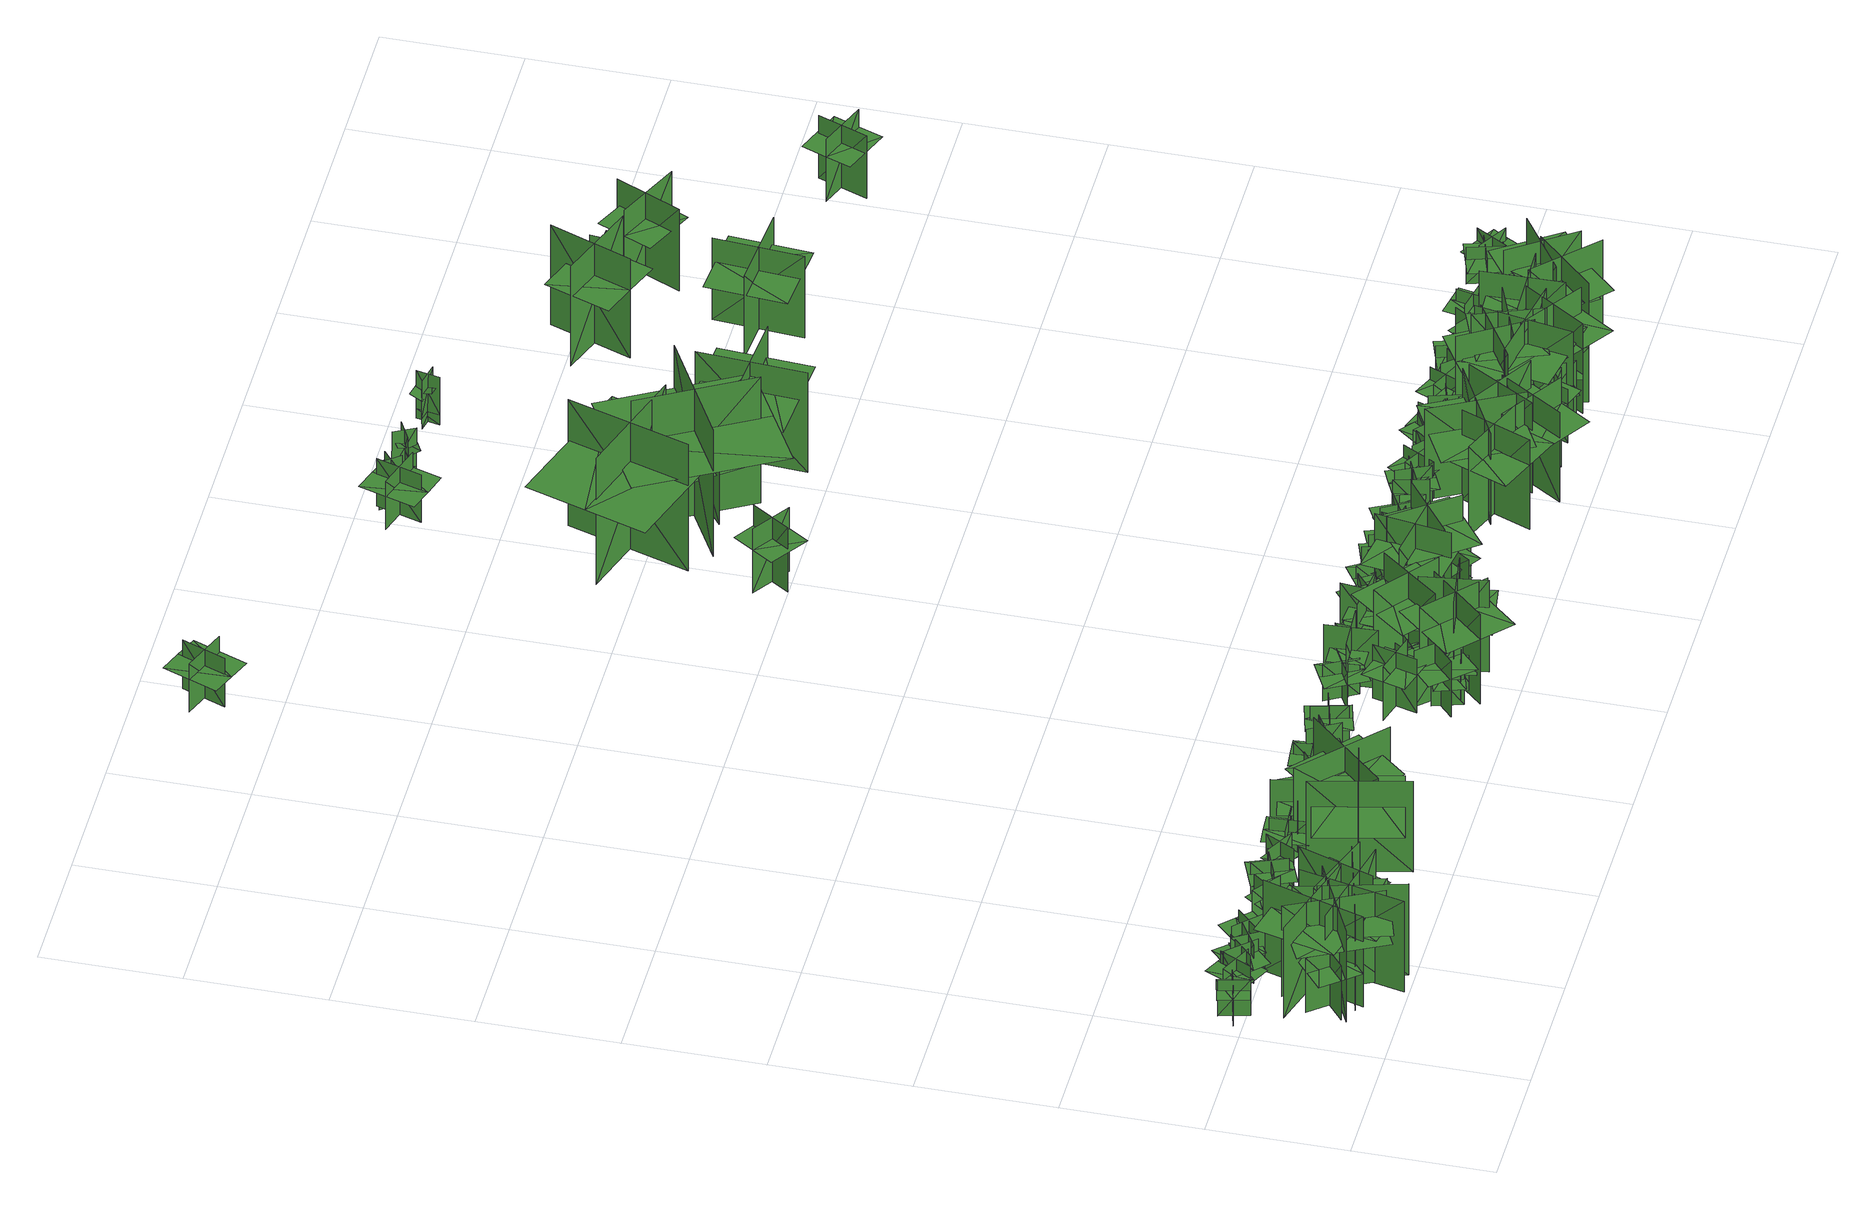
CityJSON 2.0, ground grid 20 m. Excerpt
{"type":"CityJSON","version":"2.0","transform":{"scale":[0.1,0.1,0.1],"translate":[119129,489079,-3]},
"CityObjects":{
"tree1":{"type":"SolitaryVegetationObject","geometry":[{"type":"MultiSurface","lod":"1","boundaries":[[[0,1,2]],[[0,2,3]],[[4,5,6]],[[4,6,7]],[[8,9,10]],[[8,10,11]],[[8,11,12]],[[8,12,13]]]}]},
"tree2":{"type":"SolitaryVegetationObject","geometry":[{"type":"MultiSurface","lod":"1","boundaries":[[[14,15,16]],[[14,16,17]],[[18,19,20]],[[18,20,21]],[[22,23,24]],[[22,24,25]],[[22,25,26]],[[22,26,27]]]}]},
"tree3":{"type":"SolitaryVegetationObject","geometry":[{"type":"MultiSurface","lod":"1","boundaries":[[[28,29,30]],[[28,30,31]],[[32,33,34]],[[32,34,35]],[[36,37,38]],[[36,38,39]],[[36,39,40]],[[36,40,41]]]}]},
"tree4":{"type":"SolitaryVegetationObject","geometry":[{"type":"MultiSurface","lod":"1","boundaries":[[[42,43,44]],[[42,44,45]],[[46,47,48]],[[46,48,49]],[[50,51,52]],[[50,52,53]],[[50,53,54]],[[50,54,55]]]}]},
"tree5":{"type":"SolitaryVegetationObject","geometry":[{"type":"MultiSurface","lod":"1","boundaries":[[[56,57,58]],[[56,58,59]],[[60,61,62]],[[60,62,63]],[[64,65,66]],[[64,66,67]],[[64,67,68]],[[64,68,69]]]}]},
"tree6":{"type":"SolitaryVegetationObject","geometry":[{"type":"MultiSurface","lod":"1","boundaries":[[[70,71,72]],[[70,72,73]],[[74,75,76]],[[74,76,77]],[[78,79,80]],[[78,80,81]],[[78,81,82]],[[78,82,83]]]}]},
"tree7":{"type":"SolitaryVegetationObject","geometry":[{"type":"MultiSurface","lod":"1","boundaries":[[[84,85,86]],[[84,86,87]],[[88,89,90]],[[88,90,91]],[[92,93,94]],[[92,94,95]],[[92,95,96]],[[92,96,97]]]}]},
"tree8":{"type":"SolitaryVegetationObject","geometry":[{"type":"MultiSurface","lod":"1","boundaries":[[[98,99,100]],[[98,100,101]],[[102,103,104]],[[102,104,105]],[[106,107,108]],[[106,108,109]],[[106,109,110]],[[106,110,111]]]}]},
"tree9":{"type":"SolitaryVegetationObject","geometry":[{"type":"MultiSurface","lod":"1","boundaries":[[[112,113,114]],[[112,114,115]],[[116,117,118]],[[116,118,119]],[[120,121,122]],[[120,122,123]],[[120,123,124]],[[120,124,125]]]}]},
"tree10":{"type":"SolitaryVegetationObject","geometry":[{"type":"MultiSurface","lod":"1","boundaries":[[[126,127,128]],[[126,128,129]],[[130,131,132]],[[130,132,133]],[[134,135,136]],[[134,136,137]],[[134,137,138]],[[134,138,139]]]}]},
"tree11":{"type":"SolitaryVegetationObject","geometry":[{"type":"MultiSurface","lod":"1","boundaries":[[[140,141,142]],[[140,142,143]],[[144,145,146]],[[144,146,147]],[[148,149,150]],[[148,150,151]],[[148,151,152]],[[148,152,153]]]}]},
"tree12":{"type":"SolitaryVegetationObject","geometry":[{"type":"MultiSurface","lod":"1","boundaries":[[[154,155,156]],[[154,156,157]],[[158,159,160]],[[158,160,161]],[[162,163,164]],[[162,164,165]],[[162,165,166]],[[162,166,167]]]}]},
"tree13":{"type":"SolitaryVegetationObject","geometry":[{"type":"MultiSurface","lod":"1","boundaries":[[[168,169,170]],[[168,170,171]],[[172,173,174]],[[172,174,175]],[[176,177,178]],[[176,178,179]],[[176,179,180]],[[176,180,181]]]}]},
"tree14":{"type":"SolitaryVegetationObject","geometry":[{"type":"MultiSurface","lod":"1","boundaries":[[[182,183,184]],[[182,184,185]],[[186,187,188]],[[186,188,189]],[[190,191,192]],[[190,192,193]],[[190,193,194]],[[190,194,195]]]}]},
"tree15":{"type":"SolitaryVegetationObject","geometry":[{"type":"MultiSurface","lod":"1","boundaries":[[[196,197,198]],[[196,198,199]],[[200,201,202]],[[200,202,203]],[[204,205,206]],[[204,206,207]],[[204,207,208]],[[204,208,209]]]}]},
"tree16":{"type":"SolitaryVegetationObject","geometry":[{"type":"MultiSurface","lod":"1","boundaries":[[[210,211,212]],[[210,212,213]],[[214,215,216]],[[214,216,217]],[[218,219,220]],[[218,220,221]],[[218,221,222]],[[218,222,223]]]}]},
"tree17":{"type":"SolitaryVegetationObject","geometry":[{"type":"MultiSurface","lod":"1","boundaries":[[[224,225,226]],[[224,226,227]],[[228,229,230]],[[228,230,231]],[[232,233,234]],[[232,234,235]],[[232,235,236]],[[232,236,237]]]}]},
"tree18":{"type":"SolitaryVegetationObject","geometry":[{"type":"MultiSurface","lod":"1","boundaries":[[[238,239,240]],[[238,240,241]],[[242,243,244]],[[242,244,245]],[[246,247,248]],[[246,248,249]],[[246,249,250]],[[246,250,251]]]}]},
"tree19":{"type":"SolitaryVegetationObject","geometry":[{"type":"MultiSurface","lod":"1","boundaries":[[[252,253,254]],[[252,254,255]],[[256,257,258]],[[256,258,259]],[[260,261,262]],[[260,262,263]],[[260,263,264]],[[260,264,265]]]}]},
"tree20":{"type":"SolitaryVegetationObject","geometry":[{"type":"MultiSurface","lod":"1","boundaries":[[[266,267,268]],[[266,268,269]],[[270,271,272]],[[270,272,273]],[[274,275,276]],[[274,276,277]],[[274,277,278]],[[274,278,279]]]}]},
"tree21":{"type":"SolitaryVegetationObject","geometry":[{"type":"MultiSurface","lod":"1","boundaries":[[[280,281,282]],[[280,282,283]],[[284,285,286]],[[284,286,287]],[[288,289,290]],[[288,290,291]],[[288,291,292]],[[288,292,293]]]}]},
"tree22":{"type":"SolitaryVegetationObject","geometry":[{"type":"MultiSurface","lod":"1","boundaries":[[[294,295,296]],[[294,296,297]],[[298,299,300]],[[298,300,301]],[[302,303,304]],[[302,304,305]],[[302,305,306]],[[302,306,307]]]}]},
"tree23":{"type":"SolitaryVegetationObject","geometry":[{"type":"MultiSurface","lod":"1","boundaries":[[[308,309,310]],[[308,310,311]],[[312,313,314]],[[312,314,315]],[[316,317,318]],[[316,318,319]],[[316,319,320]],[[316,320,321]]]}]},
"tree24":{"type":"SolitaryVegetationObject","geometry":[{"type":"MultiSurface","lod":"1","boundaries":[[[322,323,324]],[[322,324,325]],[[326,327,328]],[[326,328,329]],[[330,331,332]],[[330,332,333]],[[330,333,334]],[[330,334,335]]]}]},
"tree25":{"type":"SolitaryVegetationObject","geometry":[{"type":"MultiSurface","lod":"1","boundaries":[[[336,337,338]],[[336,338,339]],[[340,341,342]],[[340,342,343]],[[344,345,346]],[[344,346,347]],[[344,347,348]],[[344,348,349]]]}]},
"tree26":{"type":"SolitaryVegetationObject","geometry":[{"type":"MultiSurface","lod":"1","boundaries":[[[350,351,352]],[[350,352,353]],[[354,355,356]],[[354,356,357]],[[358,359,360]],[[358,360,361]],[[358,361,362]],[[358,362,363]]]}]},
"tree27":{"type":"SolitaryVegetationObject","geometry":[{"type":"MultiSurface","lod":"1","boundaries":[[[364,365,366]],[[364,366,367]],[[368,369,370]],[[368,370,371]],[[372,373,374]],[[372,374,375]],[[372,375,376]],[[372,376,377]]]}]},
"tree28":{"type":"SolitaryVegetationObject","geometry":[{"type":"MultiSurface","lod":"1","boundaries":[[[378,379,380]],[[378,380,381]],[[382,383,384]],[[382,384,385]],[[386,387,388]],[[386,388,389]],[[386,389,390]],[[386,390,391]]]}]},
"tree29":{"type":"SolitaryVegetationObject","geometry":[{"type":"MultiSurface","lod":"1","boundaries":[[[392,393,394]],[[392,394,395]],[[396,397,398]],[[396,398,399]],[[400,401,402]],[[400,402,403]],[[400,403,404]],[[400,404,405]]]}]},
"tree30":{"type":"SolitaryVegetationObject","geometry":[{"type":"MultiSurface","lod":"1","boundaries":[[[406,407,408]],[[406,408,409]],[[410,411,412]],[[410,412,413]],[[414,415,416]],[[414,416,417]],[[414,417,418]],[[414,418,419]]]}]},
"tree31":{"type":"SolitaryVegetationObject","geometry":[{"type":"MultiSurface","lod":"1","boundaries":[[[420,421,422]],[[420,422,423]],[[424,425,426]],[[424,426,427]],[[428,429,430]],[[428,430,431]],[[428,431,432]],[[428,432,433]]]}]},
"tree32":{"type":"SolitaryVegetationObject","geometry":[{"type":"MultiSurface","lod":"1","boundaries":[[[434,435,436]],[[434,436,437]],[[438,439,440]],[[438,440,441]],[[442,443,444]],[[442,444,445]],[[442,445,446]],[[442,446,447]]]}]},
"tree33":{"type":"SolitaryVegetationObject","geometry":[{"type":"MultiSurface","lod":"1","boundaries":[[[448,449,450]],[[448,450,451]],[[452,453,454]],[[452,454,455]],[[456,457,458]],[[456,458,459]],[[456,459,460]],[[456,460,461]]]}]},
"tree34":{"type":"SolitaryVegetationObject","geometry":[{"type":"MultiSurface","lod":"1","boundaries":[[[462,463,464]],[[462,464,465]],[[466,467,468]],[[466,468,469]],[[470,471,472]],[[470,472,473]],[[470,473,474]],[[470,474,475]]]}]},
"tree35":{"type":"SolitaryVegetationObject","geometry":[{"type":"MultiSurface","lod":"1","boundaries":[[[476,477,478]],[[476,478,479]],[[480,481,482]],[[480,482,483]],[[484,485,486]],[[484,486,487]],[[484,488,489]],[[484,489,485]]]}]},
"tree36":{"type":"SolitaryVegetationObject","geometry":[{"type":"MultiSurface","lod":"1","boundaries":[[[490,491,492]],[[490,492,493]],[[494,495,496]],[[494,496,497]],[[498,499,500]],[[498,500,501]],[[498,501,502]],[[498,502,503]]]}]},
"tree37":{"type":"SolitaryVegetationObject","geometry":[{"type":"MultiSurface","lod":"1","boundaries":[[[504,505,506]],[[504,506,507]],[[508,509,510]],[[508,510,511]],[[512,513,514]],[[512,514,515]],[[512,515,516]],[[512,516,517]]]}]},
"tree38":{"type":"SolitaryVegetationObject","geometry":[{"type":"MultiSurface","lod":"1","boundaries":[[[518,519,520]],[[518,520,521]],[[522,523,524]],[[522,524,525]],[[526,527,528]],[[526,528,529]],[[526,529,530]],[[526,530,531]]]}]},
"tree39":{"type":"SolitaryVegetationObject","geometry":[{"type":"MultiSurface","lod":"1","boundaries":[[[532,533,534]],[[532,534,535]],[[536,537,538]],[[536,538,539]],[[540,541,542]],[[540,542,543]],[[540,543,544]],[[540,544,545]]]}]},
"tree40":{"type":"SolitaryVegetationObject","geometry":[{"type":"MultiSurface","lod":"1","boundaries":[[[546,547,548]],[[546,548,549]],[[550,551,552]],[[550,552,553]],[[554,555,556]],[[554,556,557]],[[554,557,558]],[[554,558,559]]]}]},
"tree41":{"type":"SolitaryVegetationObject","geometry":[{"type":"MultiSurface","lod":"1","boundaries":[[[560,561,562]],[[560,562,563]],[[564,565,566]],[[564,566,567]],[[568,569,570]],[[568,570,571]],[[568,571,572]],[[568,572,573]]]}]},
"tree42":{"type":"SolitaryVegetationObject","geometry":[{"type":"MultiSurface","lod":"1","boundaries":[[[574,575,576]],[[574,576,577]],[[578,579,580]],[[578,580,581]],[[582,583,584]],[[582,584,585]],[[582,585,586]],[[582,586,587]]]}]},
"tree43":{"type":"SolitaryVegetationObject","geometry":[{"type":"MultiSurface","lod":"1","boundaries":[[[588,589,590]],[[588,590,591]],[[592,593,594]],[[592,594,595]],[[596,597,598]],[[596,598,599]],[[596,599,600]],[[596,600,601]]]}]},
"tree44":{"type":"SolitaryVegetationObject","geometry":[{"type":"MultiSurface","lod":"1","boundaries":[[[602,603,604]],[[602,604,605]],[[606,607,608]],[[606,608,609]],[[610,611,612]],[[610,612,613]],[[610,613,614]],[[610,614,615]]]}]},
"tree45":{"type":"SolitaryVegetationObject","geometry":[{"type":"MultiSurface","lod":"1","boundaries":[[[616,617,618]],[[616,618,619]],[[620,621,622]],[[620,622,623]],[[624,625,626]],[[624,626,627]],[[624,627,628]],[[624,628,629]]]}]},
"tree46":{"type":"SolitaryVegetationObject","geometry":[{"type":"MultiSurface","lod":"1","boundaries":[[[630,631,632]],[[630,632,633]],[[634,635,636]],[[634,636,637]],[[638,639,640]],[[638,640,641]],[[638,641,642]],[[638,642,643]]]}]},
"tree47":{"type":"SolitaryVegetationObject","geometry":[{"type":"MultiSurface","lod":"1","boundaries":[[[644,645,646]],[[644,646,647]],[[648,649,650]],[[648,650,651]],[[652,653,654]],[[652,654,655]],[[652,655,656]],[[652,656,657]]]}]},
"tree48":{"type":"SolitaryVegetationObject","geometry":[{"type":"MultiSurface","lod":"1","boundaries":[[[658,659,660]],[[658,660,661]],[[662,663,664]],[[662,664,665]],[[666,667,668]],[[666,668,669]],[[666,669,670]],[[666,670,671]]]}]},
"tree49":{"type":"SolitaryVegetationObject","geometry":[{"type":"MultiSurface","lod":"1","boundaries":[[[672,673,674]],[[672,674,675]],[[676,677,678]],[[676,678,679]],[[680,681,682]],[[680,682,683]],[[680,683,684]],[[680,684,685]]]}]},
"tree50":{"type":"SolitaryVegetationObject","geometry":[{"type":"MultiSurface","lod":"1","boundaries":[[[686,687,688]],[[686,688,689]],[[690,691,692]],[[690,692,693]],[[694,695,696]],[[694,696,697]],[[694,697,698]],[[694,698,699]]]}]},
"tree51":{"type":"SolitaryVegetationObject","geometry":[{"type":"MultiSurface","lod":"1","boundaries":[[[700,701,702]],[[700,702,703]],[[704,705,706]],[[704,706,707]],[[708,709,710]],[[708,710,711]],[[708,711,712]],[[708,712,713]]]}]},
"tree52":{"type":"SolitaryVegetationObject","geometry":[{"type":"MultiSurface","lod":"1","boundaries":[[[714,715,716]],[[714,716,717]],[[718,719,720]],[[718,720,721]],[[722,723,724]],[[722,724,725]],[[722,726,727]],[[722,727,723]]]}]},
"tree53":{"type":"SolitaryVegetationObject","geometry":[{"type":"MultiSurface","lod":"1","boundaries":[[[728,729,730]],[[728,730,731]],[[732,733,734]],[[732,734,735]],[[736,737,738]],[[736,738,739]],[[736,739,740]],[[736,740,741]]]}]},
"tree54":{"type":"SolitaryVegetationObject","geometry":[{"type":"MultiSurface","lod":"1","boundaries":[[[742,743,744]],[[742,744,745]],[[746,747,748]],[[746,748,749]],[[750,751,752]],[[750,752,753]],[[750,753,754]],[[750,754,755]]]}]},
"tree55":{"type":"SolitaryVegetationObject","geometry":[{"type":"MultiSurface","lod":"1","boundaries":[[[756,757,758]],[[756,758,759]],[[760,761,762]],[[760,762,763]],[[764,765,766]],[[764,766,767]],[[764,767,768]],[[764,768,769]]]}]},
"tree56":{"type":"SolitaryVegetationObject","geometry":[{"type":"MultiSurface","lod":"1","boundaries":[[[770,771,772]],[[770,772,773]],[[774,775,776]],[[774,776,777]],[[778,779,780]],[[778,780,781]],[[778,781,782]],[[778,782,783]]]}]},
"tree57":{"type":"SolitaryVegetationObject","geometry":[{"type":"MultiSurface","lod":"1","boundaries":[[[784,785,786]],[[784,786,787]],[[788,789,790]],[[788,790,791]],[[792,793,794]],[[792,794,795]],[[792,795,796]],[[792,796,797]]]}]},
"tree58":{"type":"SolitaryVegetationObject","geometry":[{"type":"MultiSurface","lod":"1","boundaries":[[[798,799,800]],[[798,800,801]],[[802,803,804]],[[802,804,805]],[[806,807,808]],[[806,808,809]],[[806,809,810]],[[806,810,811]]]}]},
"tree59":{"type":"SolitaryVegetationObject","geometry":[{"type":"MultiSurface","lod":"1","boundaries":[[[812,813,814]],[[812,814,815]],[[816,817,818]],[[816,818,819]],[[820,821,822]],[[820,822,823]],[[820,823,824]],[[820,824,825]]]}]},
"tree60":{"type":"SolitaryVegetationObject","geometry":[{"type":"MultiSurface","lod":"1","boundaries":[[[826,827,828]],[[826,828,829]],[[830,831,832]],[[830,832,833]],[[834,835,836]],[[834,836,837]],[[834,837,838]],[[834,838,839]]]}]},
"tree61":{"type":"SolitaryVegetationObject","geometry":[{"type":"MultiSurface","lod":"1","boundaries":[[[840,841,842]],[[840,842,843]],[[844,845,846]],[[844,846,847]],[[848,849,850]],[[848,850,851]],[[848,851,852]],[[848,852,853]]]}]},
"tree62":{"type":"SolitaryVegetationObject","geometry":[{"type":"MultiSurface","lod":"1","boundaries":[[[854,855,856]],[[854,856,857]],[[858,859,860]],[[858,860,861]],[[862,863,864]],[[862,864,865]],[[862,865,866]],[[862,866,867]]]}]},
"tree63":{"type":"SolitaryVegetationObject","geometry":[{"type":"MultiSurface","lod":"1","boundaries":[[[868,869,870]],[[868,870,871]],[[872,873,874]],[[872,874,875]],[[876,877,878]],[[876,878,879]],[[876,879,880]],[[876,880,881]]]}]},
"tree64":{"type":"SolitaryVegetationObject","geometry":[{"type":"MultiSurface","lod":"1","boundaries":[[[882,883,884]],[[882,884,885]],[[886,887,888]],[[886,888,889]],[[890,891,892]],[[890,892,893]],[[890,893,894]],[[890,894,895]]]}]},
"tree65":{"type":"SolitaryVegetationObject","geometry":[{"type":"MultiSurface","lod":"1","boundaries":[[[896,897,898]],[[896,898,899]],[[900,901,902]],[[900,902,903]],[[904,905,906]],[[904,906,907]],[[904,907,908]],[[904,908,909]]]}]},
"tree66":{"type":"SolitaryVegetationObject","geometry":[{"type":"MultiSurface","lod":"1","boundaries":[[[910,911,912]],[[910,912,913]],[[914,915,916]],[[914,916,917]],[[918,919,920]],[[918,920,921]],[[918,921,922]],[[918,922,923]]]}]},
"tree67":{"type":"SolitaryVegetationObject","geometry":[{"type":"MultiSurface","lod":"1","boundaries":[[[924,925,926]],[[924,926,927]],[[928,929,930]],[[928,930,931]],[[932,933,929]],[[932,929,928]],[[934,935,925]],[[934,925,924]],[[936,937,938]],[[936,938,939]],[[940,941,942]],[[940,942,943]]]}]},
"tree68":{"type":"SolitaryVegetationObject","geometry":[{"type":"MultiSurface","lod":"1","boundaries":[[[944,945,946]],[[944,946,947]],[[948,949,950]],[[948,950,951]],[[952,953,954]],[[952,954,955]],[[952,955,956]],[[952,956,957]]]}]},
"tree69":{"type":"SolitaryVegetationObject","geometry":[{"type":"MultiSurface","lod":"1","boundaries":[[[958,959,960]],[[958,960,961]],[[962,963,964]],[[962,964,965]],[[966,967,968]],[[966,968,969]],[[966,969,970]],[[966,970,971]]]}]},
"tree70":{"type":"SolitaryVegetationObject","geometry":[{"type":"MultiSurface","lod":"1","boundaries":[[[972,973,974]],[[972,974,975]],[[976,977,978]],[[976,978,979]],[[980,981,982]],[[980,982,983]],[[980,983,984]],[[980,984,985]]]}]},
"tree71":{"type":"SolitaryVegetationObject","geometry":[{"type":"MultiSurface","lod":"1","boundaries":[[[986,987,988]],[[986,988,989]],[[990,991,992]],[[990,992,993]],[[994,995,996]],[[994,996,997]],[[994,997,998]],[[994,998,999]]]}]},
"tree72":{"type":"SolitaryVegetationObject","geometry":[{"type":"MultiSurface","lod":"1","boundaries":[[[1000,1001,1002]],[[1000,1002,1003]],[[1004,1005,1006]],[[1004,1006,1007]],[[1008,1009,1010]],[[1008,1010,1011]],[[1008,1011,1012]],[[1008,1012,1013]]]}]},
"tree73":{"type":"SolitaryVegetationObject","geometry":[{"type":"MultiSurface","lod":"1","boundaries":[[[1014,1015,1016]],[[1014,1016,1017]],[[1018,1019,1020]],[[1018,1020,1021]],[[1022,1023,1019]],[[1022,1019,1018]],[[1024,1025,1015]],[[1024,1015,1014]],[[1026,1027,1028]],[[1026,1028,1029]],[[1030,1031,1032]],[[1030,1032,1033]]]}]},
"tree74":{"type":"SolitaryVegetationObject","geometry":[{"type":"MultiSurface","lod":"1","boundaries":[[[1034,1035,1036]],[[1034,1036,1037]],[[1038,1039,1040]],[[1038,1040,1041]],[[1042,1043,1044]],[[1042,1044,1045]],[[1042,1045,1046]],[[1042,1046,1047]]]}]},
"tree75":{"type":"SolitaryVegetationObject","geometry":[{"type":"MultiSurface","lod":"1","boundaries":[[[1048,1049,1050]],[[1048,1050,1051]],[[1052,1053,1054]],[[1052,1054,1055]],[[1056,1057,1058]],[[1056,1058,1059]],[[1056,1059,1060]],[[1056,1060,1061]]]}]},
"tree76":{"type":"SolitaryVegetationObject","geometry":[{"type":"MultiSurface","lod":"1","boundaries":[[[1062,1063,1064]],[[1062,1064,1065]],[[1066,1067,1068]],[[1066,1068,1069]],[[1070,1071,1072]],[[1070,1072,1073]],[[1070,1073,1074]],[[1070,1074,1075]]]}]},
"tree77":{"type":"SolitaryVegetationObject","geometry":[{"type":"MultiSurface","lod":"1","boundaries":[[[1076,1077,1078]],[[1076,1078,1079]],[[1080,1081,1082]],[[1080,1082,1083]],[[1084,1085,1086]],[[1084,1086,1087]],[[1084,1087,1088]],[[1084,1088,1089]]]}]},
"tree78":{"type":"SolitaryVegetationObject","geometry":[{"type":"MultiSurface","lod":"1","boundaries":[[[1090,1091,1092]],[[1090,1092,1093]],[[1094,1095,1096]],[[1094,1096,1097]],[[1098,1099,1100]],[[1098,1100,1101]],[[1098,1101,1102]],[[1098,1102,1103]]]}]},
"tree79":{"type":"SolitaryVegetationObject","geometry":[{"type":"MultiSurface","lod":"1","boundaries":[[[1104,1105,1106]],[[1104,1106,1107]],[[1108,1109,1110]],[[1108,1110,1111]],[[1112,1113,1114]],[[1112,1114,1115]],[[1112,1116,1117]],[[1112,1117,1113]]]}]},
"tree80":{"type":"SolitaryVegetationObject","geometry":[{"type":"MultiSurface","lod":"1","boundaries":[[[1118,1119,1120]],[[1118,1120,1121]],[[1122,1123,1124]],[[1122,1124,1125]],[[1126,1127,1128]],[[1126,1128,1129]],[[1126,1129,1130]],[[1126,1130,1131]]]}]},
"tree81":{"type":"SolitaryVegetationObject","geometry":[{"type":"MultiSurface","lod":"1","boundaries":[[[1132,1133,1134]],[[1132,1134,1135]],[[1136,1137,1138]],[[1136,1138,1139]],[[1140,1141,1142]],[[1140,1142,1143]],[[1140,1143,1144]],[[1140,1144,1145]]]}]},
"tree82":{"type":"SolitaryVegetationObject","geometry":[{"type":"MultiSurface","lod":"1","boundaries":[[[1146,1147,1148]],[[1146,1148,1149]],[[1150,1151,1152]],[[1150,1152,1153]],[[1154,1155,1156]],[[1154,1156,1157]],[[1154,1157,1158]],[[1154,1158,1159]]]}]},
"tree83":{"type":"SolitaryVegetationObject","geometry":[{"type":"MultiSurface","lod":"1","boundaries":[[[1160,1161,1162]],[[1160,1162,1163]],[[1164,1165,1166]],[[1164,1166,1167]],[[1168,1169,1170]],[[1168,1170,1171]],[[1168,1171,1172]],[[1168,1172,1173]]]}]},
"tree84":{"type":"SolitaryVegetationObject","geometry":[{"type":"MultiSurface","lod":"1","boundaries":[[[1174,1175,1176]],[[1174,1176,1177]],[[1178,1179,1180]],[[1178,1180,1181]],[[1182,1183,1184]],[[1182,1184,1185]],[[1182,1185,1186]],[[1182,1186,1187]]]}]},
"tree85":{"type":"SolitaryVegetationObject","geometry":[{"type":"MultiSurface","lod":"1","boundaries":[[[1188,1189,1190]],[[1188,1190,1191]],[[1192,1193,1194]],[[1192,1194,1195]],[[1196,1197,1193]],[[1196,1193,1192]],[[1198,1199,1189]],[[1198,1189,1188]],[[1200,1201,1202]],[[1200,1202,1203]],[[1204,1205,1206]],[[1204,1206,1207]]]}]},
"tree86":{"type":"SolitaryVegetationObject","geometry":[{"type":"MultiSurface","lod":"1","boundaries":[[[1208,1209,1210]],[[1208,1210,1211]],[[1212,1213,1214]],[[1212,1214,1215]],[[1216,1217,1218]],[[1216,1218,1219]],[[1216,1220,1221]],[[1216,1221,1217]]]}]},
"tree87":{"type":"SolitaryVegetationObject","geometry":[{"type":"MultiSurface","lod":"1","boundaries":[[[1222,1223,1224]],[[1222,1224,1225]],[[1226,1227,1228]],[[1226,1228,1229]],[[1230,1231,1232]],[[1230,1232,1233]],[[1230,1234,1235]],[[1230,1235,1231]]]}]},
"tree88":{"type":"SolitaryVegetationObject","geometry":[{"type":"MultiSurface","lod":"1","boundaries":[[[1236,1237,1238]],[[1236,1238,1239]],[[1240,1241,1242]],[[1240,1242,1243]],[[1244,1245,1246]],[[1244,1246,1247]],[[1244,1247,1248]],[[1244,1248,1249]]]}]},
"tree89":{"type":"SolitaryVegetationObject","geometry":[{"type":"MultiSurface","lod":"1","boundaries":[[[1250,1251,1252]],[[1250,1252,1253]],[[1254,1255,1256]],[[1254,1256,1257]],[[1258,1259,1260]],[[1258,1260,1261]],[[1258,1262,1263]],[[1258,1263,1259]]]}]},
"tree90":{"type":"SolitaryVegetationObject","geometry":[{"type":"MultiSurface","lod":"1","boundaries":[[[1264,1265,1266]],[[1264,1266,1267]],[[1268,1269,1270]],[[1268,1270,1271]],[[1272,1273,1274]],[[1272,1274,1275]],[[1272,1275,1276]],[[1272,1276,1277]]]}]},
"tree91":{"type":"SolitaryVegetationObject","geometry":[{"type":"MultiSurface","lod":"1","boundaries":[[[1278,1279,1280]],[[1278,1280,1281]],[[1282,1283,1284]],[[1282,1284,1285]],[[1286,1287,1288]],[[1286,1288,1289]],[[1286,1289,1290]],[[1286,1290,1291]]]}]},
"tree92":{"type":"SolitaryVegetationObject","geometry":[{"type":"MultiSurface","lod":"1","boundaries":[[[1292,1293,1294]],[[1292,1294,1295]],[[1296,1297,1298]],[[1296,1298,1299]],[[1300,1301,1302]],[[1300,1302,1303]],[[1300,1303,1304]],[[1300,1304,1305]]]}]},
"tree93":{"type":"SolitaryVegetationObject","geometry":[{"type":"MultiSurface","lod":"1","boundaries":[[[1306,1307,1308]],[[1306,1308,1309]],[[1310,1311,1312]],[[1310,1312,1313]],[[1314,1315,1316]],[[1314,1316,1317]],[[1314,1317,1318]],[[1314,1318,1319]]]}]},
"tree94":{"type":"SolitaryVegetationObject","geometry":[{"type":"MultiSurface","lod":"1","boundaries":[[[1320,1321,1322]],[[1320,1322,1323]],[[1324,1325,1326]],[[1324,1326,1327]],[[1328,1329,1330]],[[1328,1330,1331]],[[1328,1331,1332]],[[1328,1332,1333]]]}]},
"tree95":{"type":"SolitaryVegetationObject","geometry":[{"type":"MultiSurface","lod":"1","boundaries":[[[1334,1335,1336]],[[1334,1336,1337]],[[1338,1339,1340]],[[1338,1340,1341]],[[1342,1343,1344]],[[1342,1344,1345]],[[1342,1345,1346]],[[1342,1346,1347]]]}]},
"tree96":{"type":"SolitaryVegetationObject","geometry":[{"type":"MultiSurface","lod":"1","boundaries":[[[1348,1349,1350]],[[1348,1350,1351]],[[1352,1353,1354]],[[1352,1354,1355]],[[1356,1357,1358]],[[1356,1358,1359]],[[1356,1359,1360]],[[1356,1360,1361]]]}]},
"tree97":{"type":"SolitaryVegetationObject","geometry":[{"type":"MultiSurface","lod":"1","boundaries":[[[1362,1363,1364]],[[1362,1364,1365]],[[1366,1367,1368]],[[1366,1368,1369]],[[1370,1371,1372]],[[1370,1372,1373]],[[1370,1373,1374]],[[1370,1374,1375]]]}]},
"tree98":{"type":"SolitaryVegetationObject","geometry":[{"type":"MultiSurface","lod":"1","boundaries":[[[1376,1377,1378]],[[1376,1378,1379]],[[1380,1381,1382]],[[1380,1382,1383]],[[1384,1385,1386]],[[1384,1386,1387]],[[1384,1387,1388]],[[1384,1388,1389]]]}]},
"tree99":{"type":"SolitaryVegetationObject","geometry":[{"type":"MultiSurface","lod":"1","boundaries":[[[1390,1391,1392]],[[1390,1392,1393]],[[1394,1395,1396]],[[1394,1396,1397]],[[1398,1399,1395]],[[1398,1395,1394]],[[1400,1401,1391]],[[1400,1391,1390]],[[1402,1403,1404]],[[1402,1404,1405]],[[1406,1407,1408]],[[1406,1408,1409]]]}]},
"tree100":{"type":"SolitaryVegetationObject","geometry":[{"type":"MultiSurface","lod":"1","boundaries":[[[1410,1411,1412]],[[1410,1412,1413]],[[1414,1415,1416]],[[1414,1416,1417]],[[1418,1419,1420]],[[1418,1420,1421]],[[1418,1421,1422]],[[1418,1422,1423]]]}]},
"tree101":{"type":"SolitaryVegetationObject","geometry":[{"type":"MultiSurface","lod":"1","boundaries":[[[1424,1425,1426]],[[1424,1426,1427]],[[1428,1429,1430]],[[1428,1430,1431]],[[1432,1433,1434]],[[1432,1434,1435]],[[1432,1435,1436]],[[1432,1436,1437]]]}]}
},
"vertices":[
[24,235,17],[35,192,17],[35,192,78],[24,235,78],[9,210,17],[51,221,17],[51,221,78],[9,210,78],[9,210,61],[14,188,61],[57,199,61],[51,221,61],[46,242,61],[3,231,61],
[103,71,15],[61,123,15],[61,123,108],[103,71,108],[107,115,15],[56,73,15],[56,73,108],[107,115,108],[107,115,82],[86,141,82],[35,99,82],[56,73,82],[77,48,82],[128,90,82],
[97,210,17],[97,210,79],[49,233,79],[49,233,17],[62,199,17],[62,199,79],[85,245,79],[85,245,17],[59,192,59],[83,180,59],[111,238,59],[87,249,59],[63,261,59],[35,203,59],
[55,66,14],[183,129,14],[183,129,169],[55,66,169],[152,34,14],[88,162,14],[88,162,169],[152,34,169],[150,39,126],[206,67,126],[147,185,126],[91,157,126],[35,129,126],[94,11,126],
[136,199,14],[91,51,14],[91,51,169],[136,199,169],[44,149,14],[44,149,169],[193,105,169],[193,105,14],[132,186,128],[81,199,128],[51,82,128],[101,69,128],[152,56,128],[182,174,128],
[120,202,18],[120,202,80],[83,241,80],[83,241,18],[84,204,18],[84,204,80],[121,240,80],[121,240,18],[78,198,60],[97,179,60],[143,224,60],[124,243,60],[106,262,60],[60,217,60],
[82,60,13],[232,100,13],[232,100,169],[82,60,169],[172,8,13],[172,8,169],[132,158,169],[132,158,13],[95,63,128],[110,14,128],[226,50,128],[211,100,128],[195,149,128],[79,112,128],
[169,157,13],[135,5,13],[135,5,169],[169,157,169],[81,101,13],[81,101,169],[233,67,169],[233,67,13],[166,144,128],[115,153,128],[93,34,128],[144,24,128],[195,15,128],[217,135,128],
[136,195,17],[110,237,17],[110,237,83],[136,195,83],[144,229,17],[102,204,17],[102,204,83],[144,229,83],[139,226,58],[129,244,58],[99,226,58],[109,208,58],[120,191,58],[150,209,58],
[181,140,16],[116,124,16],[116,124,108],[181,140,108],[143,163,16],[159,99,16],[159,99,108],[143,163,108],[143,163,83],[111,155,83],[127,90,83],[159,99,83],[191,107,83],[175,171,83],
[201,124,17],[161,154,17],[161,154,82],[201,124,82],[195,159,17],[166,119,17],[166,119,82],[195,159,82],[192,154,58],[176,167,58],[155,139,58],[171,127,58],[188,114,58],[208,142,58],
[138,242,18],[138,242,80],[176,204,80],[176,204,18],[174,241,18],[174,241,80],[138,205,80],[138,205,18],[180,247,60],[161,266,60],[116,221,60],[134,202,60],[153,183,60],[199,228,60],
[175,58,16],[214,168,16],[214,168,171],[175,58,171],[242,91,16],[242,91,171],[133,129,171],[133,129,16],[242,91,122],[259,136,122],[171,167,122],[155,122,122],[139,76,122],[226,45,122],
[253,203,18],[214,232,18],[214,232,83],[253,203,83],[248,237,18],[218,198,18],[218,198,83],[248,237,83],[244,233,59],[228,245,59],[207,217,59],[224,205,59],[240,193,59],[261,221,59],
[308,233,19],[308,233,81],[259,213,81],[259,213,19],[294,200,19],[294,200,81],[274,248,81],[274,248,19],[297,193,61],[321,203,61],[297,262,61],[272,252,61],[247,242,61],[272,183,61],
[301,231,19],[344,208,19],[344,208,84],[301,231,84],[311,198,19],[334,241,19],[334,241,84],[311,198,84],[314,202,60],[332,193,60],[348,224,60],[330,233,60],[312,243,60],[296,212,60],
[382,51,16],[350,190,16],[350,190,171],[382,51,171],[435,138,16],[296,106,16],[296,106,171],[435,138,171],[429,137,128],[415,198,128],[287,168,128],[301,107,128],[315,46,128],[443,76,128],
[346,218,20],[346,218,82],[399,222,82],[399,222,20],[370,245,20],[370,245,82],[374,193,82],[374,193,20],[369,253,62],[342,250,62],[348,186,62],[375,189,62],[401,191,62],[396,255,62],
[489,107,14],[375,213,14],[375,213,170],[489,107,170],[485,211,14],[485,211,170],[379,98,170],[379,98,14],[479,116,128],[513,156,128],[421,235,128],[387,196,128],[353,156,128],[446,77,128],
[454,224,17],[382,209,17],[382,209,115],[454,224,115],[410,253,17],[425,180,17],[425,180,115],[410,253,115],[412,244,78],[382,238,78],[393,187,78],[423,194,78],[452,200,78],[441,251,78],
[449,247,17],[449,247,79],[474,200,79],[474,200,17],[484,235,17],[484,235,79],[438,212,79],[438,212,17],[491,239,59],[478,263,59],[421,233,59],[434,209,59],[446,186,59],[503,215,59],
[518,232,16],[478,202,16],[478,202,81],[518,232,81],[483,237,16],[513,197,16],[513,197,81],[483,237,81],[486,232,56],[470,220,56],[491,192,56],[507,204,56],[524,217,56],[503,244,56],
[571,228,13],[571,228,75],[518,223,75],[518,223,13],[547,201,13],[547,201,75],[542,252,75],[542,252,13],[548,193,55],[575,195,55],[569,259,55],[542,257,55],[515,254,55],[521,191,55],
[565,240,15],[590,197,15],[590,197,81],[565,240,81],[556,206,15],[599,231,15],[599,231,81],[556,206,81],[561,209,56],[571,191,56],[601,209,56],[591,227,56],[581,244,56],[551,227,56],
[599,216,16],[599,216,78],[650,230,78],[650,230,16],[617,247,16],[617,247,78],[631,197,78],[631,197,16],[615,254,57],[589,247,57],[606,185,57],[632,192,57],[658,199,57],[641,261,57],
[741,65,17],[728,107,17],[728,107,78],[741,65,78],[755,91,17],[713,78,17],[713,78,78],[755,91,78],[755,91,61],[748,112,61],[706,99,61],[713,78,61],[720,57,61],[762,70,61],
[710,123,16],[728,187,16],[728,187,108],[710,123,108],[749,145,16],[685,163,16],[685,163,108],[749,145,108],[749,145,82],[758,177,82],[694,195,82],[685,163,82],[676,131,82],[740,113,82],
[767,128,17],[711,76,17],[711,76,113],[767,128,113],[721,129,17],[721,129,113],[772,74,113],[772,74,17],[721,129,80],[691,102,80],[742,46,80],[772,74,80],[802,101,80],[751,157,80],
[743,240,16],[743,240,78],[696,215,78],[696,215,16],[732,206,16],[732,206,78],[707,251,78],[707,251,16],[735,199,58],[759,211,58],[729,268,58],[705,255,58],[681,243,58],[712,186,58],
[748,71,18],[791,80,18],[791,80,79],[748,71,79],[772,54,18],[763,98,18],[763,98,79],[772,54,79],[772,54,62],[794,59,62],[785,102,62],[763,98,62],[742,93,62],[751,50,62],
[778,138,17],[742,164,17],[742,164,79],[778,138,79],[773,167,17],[747,131,17],[747,131,79],[773,167,79],[773,167,61],[755,180,61],[729,144,61],[747,131,61],[765,118,61],[791,154,61],
[790,160,18],[790,160,80],[748,127,80],[748,127,18],[785,124,18],[785,124,80],[753,165,80],[753,165,18],[789,118,60],[811,134,60],[772,185,60],[751,169,60],[729,153,60],[768,102,60],
[828,53,14],[747,127,14],[747,127,168],[828,53,168],[825,126,14],[751,45,14],[751,45,168],[825,126,168],[825,126,125],[784,164,125],[710,82,125],[751,45,125],[792,7,125],[866,89,125],
[786,224,15],[713,220,15],[713,220,114],[786,224,114],[747,259,15],[751,185,15],[751,185,114],[747,259,114],[748,250,76],[717,249,76],[720,197,76],[750,198,76],[781,200,76],[778,252,76],
[805,143,14],[819,49,14],[819,49,172],[805,143,172],[762,84,14],[856,98,14],[856,98,172],[762,84,172],[762,84,120],[856,98,120],[848,149,120],[755,136,120],[769,33,120],[863,47,120],
[789,201,18],[789,201,80],[795,254,80],[795,254,18],[767,230,18],[767,230,80],[819,224,80],[819,224,18],[760,231,60],[757,204,60],[820,197,60],[823,224,60],[826,250,60],[762,257,60],
[857,127,13],[770,196,13],[770,196,167],[857,127,167],[849,200,13],[780,114,13],[780,114,167],[849,200,167],[849,200,123],[806,235,123],[737,148,123],[780,114,123],[823,79,123],[892,166,123],
[407,1693,14],[407,1693,97],[341,1719,97],[341,1719,14],[363,1675,14],[363,1675,97],[388,1739,97],[388,1739,14],[359,1665,70],[392,1652,70],[423,1732,70],[390,1745,70],[357,1758,70],[326,1678,70],
[843,112,14],[868,149,14],[868,149,76],[843,112,76],[872,118,14],[835,143,14],[835,143,76],[872,118,76],[872,118,59],[884,136,59],[848,161,59],[835,143,59],[823,124,59],[859,99,59],
[845,98,15],[880,124,15],[880,124,77],[845,98,77],[874,93,15],[848,129,15],[848,129,77],[874,93,77],[874,93,59],[892,107,59],[865,142,59],[848,129,59],[830,116,59],[856,80,59],
[799,225,14],[872,217,14],[872,217,113],[799,225,113],[831,184,14],[839,258,14],[839,258,113],[831,184,113],[832,193,76],[863,189,76],[868,241,76],[838,245,76],[808,248,76],[802,196,76],
[916,134,9],[878,189,9],[878,189,102],[916,134,102],[924,178,9],[870,140,9],[870,140,102],[924,178,102],[924,178,76],[905,205,76],[851,167,76],[870,140,76],[889,112,76],[943,150,76],
[864,215,17],[864,215,79],[905,249,79],[905,249,17],[868,251,17],[868,251,79],[901,211,79],[901,211,17],[863,257,59],[842,240,59],[883,191,59],[904,208,59],[925,225,59],[884,274,59],
[922,125,5],[939,234,5],[939,234,158],[922,125,158],[982,168,5],[873,185,5],[873,185,158],[982,168,158],[982,168,115],[991,223,115],[881,240,115],[873,185,115],[864,130,115],[974,113,115],
[946,120,7],[974,155,7],[974,155,69],[946,120,69],[976,123,7],[941,151,7],[941,151,69],[976,123,69],[976,123,52],[990,140,52],[956,168,52],[941,151,52],[927,134,52],[962,106,52],
[961,248,13],[961,248,75],[916,219,75],[916,219,13],[953,213,13],[953,213,75],[924,256,75],[924,256,13],[957,207,54],[979,221,54],[944,275,54],[922,260,54],[899,245,54],[935,192,54],
[992,182,8],[939,105,8],[939,105,102],[992,182,102],[930,170,8],[930,170,102],[1007,118,102],[1007,118,8],[987,176,77],[961,192,77],[922,130,77],[949,114,77],[975,97,77],[1014,159,77],
[1002,128,5],[936,217,5],[936,217,159],[1002,128,159],[1013,201,5],[925,135,5],[925,135,159],[1013,201,159],[1013,201,116],[980,246,116],[892,179,116],[925,135,116],[958,91,116],[1046,157,116],
[998,122,15],[979,162,15],[979,162,76],[998,122,76],[1008,150,15],[968,131,15],[968,131,76],[1008,150,76],[1008,150,59],[998,170,59],[958,150,59],[968,131,59],[978,111,59],[1018,130,59],
[961,257,16],[961,257,78],[978,206,78],[978,206,16],[993,240,16],[993,240,78],[944,224,78],[944,224,16],[1001,243,57],[992,268,57],[931,248,57],[940,223,57],[948,197,57],[1009,217,57],
[990,254,15],[990,254,77],[1010,205,77],[1010,205,15],[1023,239,15],[1023,239,77],[975,220,77],[975,220,15],[1030,242,57],[1020,267,57],[960,243,57],[970,218,57],[981,193,57],[1040,218,57],
[790,1050,29],[753,995,29],[753,995,139],[790,1050,139],[740,1040,29],[795,1003,29],[795,1003,139],[740,1040,139],[740,1040,103],[795,1003,103],[815,1034,103],[760,1070,103],[720,1010,103],[775,973,103],
[1009,227,14],[1057,219,14],[1057,219,80],[1009,227,80],[1029,199,14],[1037,247,14],[1037,247,80],[1029,199,80],[1030,204,55],[1050,201,55],[1056,235,55],[1035,239,55],[1015,242,55],[1010,208,55],
[1038,218,15],[1038,218,77],[1085,244,77],[1085,244,15],[1049,252,15],[1049,252,77],[1074,207,77],[1074,207,15],[1045,259,57],[1022,246,57],[1053,190,57],[1076,203,57],[1099,216,57],[1069,272,57],
[778,1137,19],[778,1137,236],[835,1315,236],[835,1315,19],[722,1250,19],[722,1250,236],[894,1195,236],[894,1195,19],[696,1259,166],[667,1170,166],[881,1101,166],[910,1190,166],[938,1279,166],[725,1348,166],
[1090,219,14],[1138,230,14],[1138,230,79],[1090,219,79],[1120,201,14],[1108,249,14],[1108,249,79],[1120,201,79],[1118,206,54],[1138,211,54],[1130,245,54],[1110,240,54],[1091,235,54],[1098,202,54],
[1199,100,11],[1096,142,11],[1096,142,165],[1199,100,165],[1170,168,11],[1129,66,11],[1129,66,165],[1170,168,165],[1170,168,122],[1119,189,122],[1077,87,122],[1129,66,122],[1180,45,122],[1222,147,122],
[1117,218,15],[1117,218,77],[1165,240,77],[1165,240,15],[1130,251,15],[1130,251,77],[1152,205,77],[1152,205,15],[1127,259,56],[1102,247,56],[1130,189,56],[1154,200,56],[1178,212,56],[1151,270,56],
[809,1110,24],[809,1110,241],[972,1202,241],[972,1202,24],[845,1231,24],[845,1231,241],[934,1074,241],[934,1074,24],[831,1255,170],[750,1209,170],[861,1013,170],[942,1059,170],[1024,1106,170],[913,1301,170],
[1127,119,11],[1253,187,11],[1253,187,167],[1127,119,167],[1225,91,11],[1158,217,11],[1158,217,167],[1225,91,167],[1223,96,123],[1278,125,123],[1216,241,123],[1160,212,123],[1105,182,123],[1167,66,123],
[1182,251,18],[1182,251,80],[1156,204,80],[1156,204,18],[1191,216,18],[1191,216,80],[1147,241,80],[1147,241,18],[1198,212,59],[1211,235,59],[1156,267,59],[1142,243,59],[1129,220,59],[1185,188,59],
[1195,40,11],[1255,133,11],[1255,133,165],[1195,40,165],[1267,55,11],[1174,115,11],[1174,115,165],[1267,55,165],[1267,55,121],[1297,101,121],[1205,162,121],[1174,115,121],[1144,69,121],[1237,9,121],
[878,1118,23],[957,1179,23],[957,1179,132],[878,1118,132],[949,1110,23],[888,1189,23],[888,1189,132],[949,1110,132],[947,1113,102],[981,1140,102],[925,1213,102],[890,1186,102],[856,1159,102],[912,1086,102],
[1181,239,15],[1219,207,15],[1219,207,81],[1181,239,81],[1184,204,15],[1215,242,15],[1215,242,81],[1184,204,81],[1188,208,56],[1203,195,56],[1225,222,56],[1210,235,56],[1194,248,56],[1172,221,56],
[1262,180,13],[1202,80,13],[1202,80,168],[1262,180,168],[1189,162,13],[1189,162,168],[1289,102,168],[1289,102,13],[1189,162,119],[1164,120,119],[1244,72,119],[1269,114,119],[1294,155,119],[1214,203,119],
[843,1530,16],[843,1530,98],[775,1551,98],[775,1551,16],[800,1508,16],[800,1508,98],[820,1574,98],[820,1574,16],[797,1498,72],[831,1488,72],[856,1569,72],[822,1580,72],[788,1591,72],[763,1509,72],
[842,1543,26],[820,1570,26],[821,1571,91],[842,1544,91],[845,1569,26],[818,1548,26],[818,1547,91],[845,1569,91],[845,1569,9],[818,1547,9],[842,1544,9],[821,1571,9],[842,1543,58],[820,1570,58],[807,1560,64],[828,1532,64],[823,1567,68],[840,1547,68],[850,1555,71],[834,1575,71],
[1259,212,17],[1259,212,79],[1217,246,79],[1217,246,17],[1223,209,17],[1223,209,79],[1255,249,79],[1255,249,17],[1218,203,59],[1239,186,59],[1279,236,59],[1258,253,59],[1237,270,59],[1197,219,59],
[1276,253,17],[1276,253,79],[1259,202,79],[1259,202,17],[1291,220,17],[1291,220,79],[1243,237,79],[1243,237,17],[1299,217,59],[1308,243,59],[1247,264,59],[1238,238,59],[1229,213,59],[1290,192,59],
[1315,176,13],[1260,138,13],[1260,138,105],[1315,176,105],[1272,184,13],[1309,129,13],[1309,129,105],[1272,184,105],[1272,184,79],[1244,165,79],[1282,111,79],[1309,129,79],[1336,148,79],[1299,203,79],
[1012,1028,23],[1022,1185,23],[1022,1185,194],[1012,1028,194],[1096,1103,23],[939,1114,23],[939,1114,194],[1096,1103,194],[1089,1104,146],[1094,1172,146],[949,1182,146],[945,1113,146],[940,1045,146],[1085,1035,146],
[1300,99,12],[1363,76,12],[1363,76,104],[1300,99,104],[1318,58,12],[1342,121,12],[1342,121,104],[1318,58,104],[1318,58,79],[1350,47,79],[1373,109,79],[1342,121,79],[1311,132,79],[1287,70,79],
[908,1561,29],[878,1544,29],[877,1545,94],[908,1561,94],[883,1568,29],[899,1538,29],[900,1538,94],[884,1568,94],[884,1568,12],[900,1538,12],[908,1561,12],[877,1545,12],[908,1561,61],[878,1545,61],[886,1529,67],[916,1545,67],[882,1547,71],[905,1559,71],[898,1571,75],[876,1558,75],
[1322,226,14],[1274,212,14],[1274,212,80],[1322,226,80],[1291,243,14],[1305,195,14],[1305,195,80],[1291,243,80],[1292,237,55],[1273,231,55],[1283,198,55],[1302,204,55],[1322,210,55],[1312,243,55],
[1331,120,13],[1372,59,13],[1372,59,111],[1331,120,111],[1321,69,13],[1383,110,13],[1383,110,111],[1321,69,111],[1328,74,74],[1345,48,74],[1388,77,74],[1371,103,74],[1355,128,74],[1311,99,74],
[1392,195,11],[1298,136,11],[1298,136,165],[1392,195,165],[1320,212,11],[1379,118,11],[1379,118,165],[1320,212,165],[1320,212,122],[1273,182,122],[1332,89,122],[1379,118,122],[1426,147,122],[1367,241,122],
[1353,255,16],[1353,255,78],[1331,206,78],[1331,206,16],[1365,221,16],[1365,221,78],[1318,242,78],[1318,242,16],[1372,217,57],[1383,242,57],[1324,268,57],[1313,244,57],[1302,220,57],[1361,193,57],
[1387,202,12],[1362,61,12],[1362,61,167],[1387,202,167],[1304,142,12],[1444,117,12],[1444,117,167],[1304,142,167],[1309,141,124],[1298,80,124],[1428,57,124],[1439,118,124],[1450,180,124],[1320,203,124],
[1403,116,14],[1350,137,14],[1350,137,108],[1403,116,108],[1385,156,14],[1364,103,14],[1364,103,108],[1385,156,108],[1385,156,77],[1364,103,77],[1393,91,77],[1414,144,77],[1356,168,77],[1335,115,77],
[1390,118,14],[1406,50,14],[1406,50,107],[1390,118,107],[1367,79,14],[1367,79,107],[1435,96,107],[1435,96,14],[1367,79,78],[1374,51,78],[1428,64,78],[1421,92,78],[1414,121,78],[1360,108,78],
[1405,107,12],[1368,202,12],[1368,202,166],[1405,107,166],[1434,175,12],[1339,138,12],[1339,138,166],[1434,175,166],[1434,175,126],[1416,221,126],[1321,184,126],[1339,138,126],[1357,92,126],[1452,129,126],
[1394,241,14],[1358,208,14],[1358,208,80],[1394,241,80],[1360,242,14],[1393,206,14],[1393,206,80],[1360,242,80],[1363,238,55],[1348,224,55],[1372,199,55],[1387,212,55],[1402,226,55],[1378,252,55],
[1459,73,11],[1367,134,11],[1367,134,165],[1459,73,165],[1445,145,11],[1384,53,11],[1384,53,165],[1445,145,165],[1445,145,122],[1399,176,122],[1338,84,122],[1384,53,122],[1430,22,122],[1491,114,122],
[1400,258,15],[1400,258,77],[1417,208,77],[1417,208,15],[1432,241,15],[1432,241,77],[1383,225,77],[1383,225,15],[1440,244,57],[1432,269,57],[1371,249,57],[1379,224,57],[1387,199,57],[1448,218,57],
[1001,1555,26],[1035,1548,26],[1034,1547,91],[1001,1554,91],[1015,1533,26],[1022,1567,26],[1022,1567,91],[1015,1533,91],[1015,1533,9],[1022,1567,9],[1001,1554,9],[1034,1547,9],[1001,1554,57],[1034,1548,57],[1038,1565,64],[1004,1572,64],[1030,1548,68],[1004,1553,68],[1002,1541,71],[1027,1536,71],
[1460,213,9],[1463,95,9],[1463,95,166],[1460,213,166],[1396,145,9],[1514,148,9],[1514,148,166],[1396,145,166],[1460,203,126],[1463,95,126],[1510,97,126],[1507,205,126],[1413,202,126],[1417,94,126],
[1463,153,13],[1509,118,13],[1509,118,107],[1463,153,107],[1469,109,13],[1504,155,13],[1504,155,107],[1469,109,107],[1469,109,76],[1504,155,76],[1479,174,76],[1445,128,76],[1494,91,76],[1529,136,76],
[1482,250,14],[1455,208,14],[1455,208,79],[1482,250,79],[1447,242,14],[1489,215,14],[1489,215,79],[1447,242,79],[1452,239,54],[1441,222,54],[1470,203,54],[1481,220,54],[1492,237,54],[1463,256,54],
[1467,64,11],[1549,149,11],[1549,149,167],[1467,64,167],[1561,67,11],[1476,149,11],[1476,149,167],[1561,67,167],[1474,71,127],[1549,149,127],[1516,182,127],[1441,104,127],[1508,39,127],[1583,117,127],
[1524,134,16],[1566,83,16],[1566,83,108],[1524,134,108],[1519,91,16],[1571,132,16],[1571,132,108],[1519,91,108],[1519,91,82],[1540,65,82],[1592,106,82],[1571,132,82],[1550,158,82],[1498,116,82],
[1584,177,12],[1493,115,12],[1493,115,165],[1584,177,165],[1512,191,12],[1575,100,12],[1575,100,165],[1512,191,165],[1512,191,122],[1466,160,122],[1529,69,122],[1575,100,122],[1620,132,122],[1557,223,122],
[1492,240,15],[1492,240,77],[1545,229,77],[1545,229,15],[1523,259,15],[1523,259,77],[1512,209,77],[1512,209,15],[1524,267,57],[1498,272,57],[1485,210,57],[1512,204,57],[1538,199,57],[1550,262,57],
[1544,141,15],[1583,87,15],[1583,87,108],[1544,141,108],[1537,97,15],[1591,136,15],[1591,136,108],[1537,97,108],[1537,97,82],[1557,70,82],[1610,109,82],[1591,136,82],[1571,163,82],[1518,124,82],
[1173,1391,12],[1293,1347,12],[1293,1347,183],[1173,1391,183],[1207,1317,12],[1207,1317,183],[1252,1437,183],[1252,1437,12],[1207,1317,129],[1257,1298,129],[1293,1394,129],[1243,1413,129],[1193,1431,129],[1157,1335,129],
[1358,1156,24],[1229,1166,24],[1229,1166,164],[1358,1156,164],[1297,1226,24],[1287,1097,24],[1287,1097,164],[1297,1226,164],[1297,1221,125],[1240,1225,125],[1231,1107,125],[1287,1103,125],[1344,1098,125],[1353,1216,125],
[1609,154,16],[1651,167,16],[1651,167,78],[1609,154,78],[1635,140,16],[1622,182,16],[1622,182,78],[1635,140,78],[1635,140,61],[1656,147,61],[1643,189,61],[1622,182,61],[1600,176,61],[1614,133,61],
[1610,266,16],[1610,266,78],[1626,215,78],[1626,215,16],[1641,249,16],[1641,249,78],[1592,233,78],[1592,233,16],[1649,251,58],[1641,277,58],[1580,257,58],[1588,232,58],[1596,206,58],[1657,226,58],
[1628,215,15],[1628,215,77],[1655,261,77],[1655,261,15],[1620,250,15],[1620,250,77],[1664,224,77],[1664,224,15],[1613,254,56],[1599,231,56],[1655,199,56],[1668,222,56],[1682,245,56],[1626,277,56],
[1346,1405,33],[1343,1370,33],[1342,1370,98],[1345,1405,98],[1326,1388,33],[1360,1385,33],[1360,1386,98],[1326,1388,98],[1326,1388,16],[1360,1386,16],[1345,1405,16],[1342,1370,16],[1345,1405,65],[1343,1370,65],[1360,1369,71],[1363,1403,71],[1343,1375,75],[1345,1401,75],[1332,1402,78],[1330,1376,78],
[1400,1380,16],[1356,1285,16],[1356,1285,156],[1400,1380,156],[1337,1356,16],[1337,1356,156],[1432,1313,156],[1432,1313,16],[1337,1356,112],[1319,1316,112],[1395,1282,112],[1413,1321,112],[1431,1361,112],[1355,1396,112],
[1623,1156,23],[1595,1084,23],[1595,1084,130],[1623,1156,130],[1576,1135,23],[1648,1107,23],[1648,1107,130],[1576,1135,130],[1576,1135,100],[1562,1099,100],[1634,1071,100],[1648,1107,100],[1662,1144,100],[1590,1171,100]
]}
